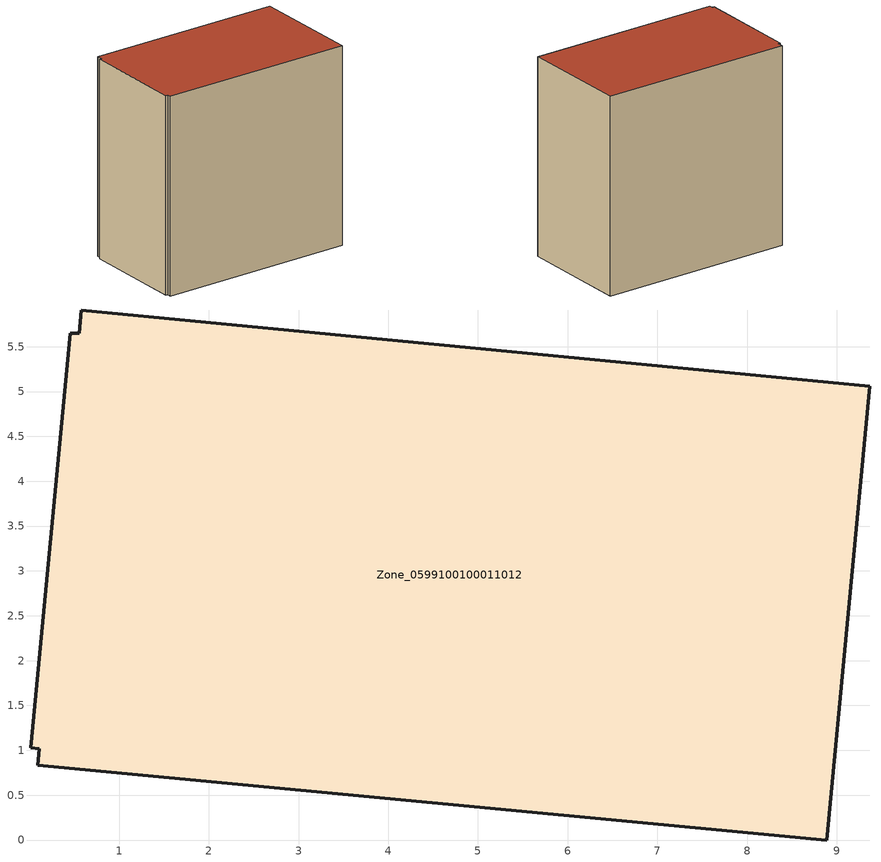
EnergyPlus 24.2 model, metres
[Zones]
Zone_0599100100011012
 floor ground (C_G): 0.09,0.83 0.11,1.02 0.02,1.03 0.45,5.65 0.56,5.65 0.58,5.91 9.37,5.06 8.89,0 z3.77
 wall outside (C_F): 0.11,1.02 0.09,0.83 8.89,0 9.37,5.06 0.58,5.91 0.56,5.65 0.45,5.65 0.02,1.03 0.11,1.02 z3.77:12.8
 roof outside (C_R): 9.37,5.06 0.58,5.91 0.56,5.65 0.45,5.65 0.02,1.03 0.11,1.02 0.09,0.83 8.89,0 z12.8
[BUILDING]
Pand.0599100100011012: North Axis=0; Terrain=City; Loads Convergence Tolerance Value=0.04; Temperature Convergence Tolerance Value=0.4; Solar Distribution=FullExterior; Maximum Number of Warmup Days=25; Minimum Number of Warmup Days=1
[Site:Location]
Rotterdam.The.Hague.AP_ZH_NLD Design_Conditions: Latitude=51.96; Longitude=4.45; Time Zone=1; Elevation=-4.5
[SITE:GROUNDTEMPERATURE:BUILDINGSURFACE]
18, 18, 18, 18, 18, 18, 18, 18, 18, 18, 18, 18
[MATERIAL] Thermal Absorptance=0.9; Solar Absorptance=0.7; Visible Absorptance=0.7
Name | Roughness | Thickness | Conductivity | Density | Specific Heat
G.TI.2015-2018 | MediumSmooth | 0.15 | 0.0428571 | 540 | 1210
F.TI.2015-2018 | Rough | 0.3 | 0.0666667 | 1920 | 840
R.TI.2015-2018 | MediumRough | 0.2 | 0.0333333 | 1500 | 1000
[CONSTRUCTION]
C_G: G.TI.2015-2018
C_F: F.TI.2015-2018
C_R: R.TI.2015-2018
[ZONE]
Zone_0599100100011012: Type=1; Multiplier=1; Ceiling Height=Autocalculate; Volume=Autocalculate; Floor Area=autocalculate; Part of Total Floor Area=Yes
[ZONEINFILTRATION:DESIGNFLOWRATE]
Infil_Zone_0599100100011012: Zone or ZoneList or Space or SpaceList=Zone_0599100100011012; Schedule=AlwaysOn; Design Flow Rate Calculation Method=Flow/Area; Flow Rate per Floor Area=0.0015; Constant Term Coefficient=1; Temperature Term Coefficient=0; Velocity Term Coefficient=0; Velocity Squared Term Coefficient=0
[HVACTEMPLATE:ZONE:IDEALLOADSAIRSYSTEM]
Zone_0599100100011012: Maximum Heating Supply Air Temperature=50; Minimum Cooling Supply Air Temperature=13; Maximum Heating Supply Air Humidity Ratio=0.0156; Minimum Cooling Supply Air Humidity Ratio=0.0077; Heating Limit=NoLimit; Cooling Limit=NoLimit; Dehumidification Control Type=ConstantSensibleHeatRatio; Cooling Sensible Heat Ratio=0.7; Dehumidification Setpoint=60; Humidification Control Type=None; Humidification Setpoint=30; Outdoor Air Method=None; Outdoor Air Flow Rate per Person=0.00944; Outdoor Air Flow Rate per Zone Floor Area=0; Outdoor Air Flow Rate per Zone=0; Demand Controlled Ventilation Type=None; Outdoor Air Economizer Type=NoEconomizer; Heat Recovery Type=None; Sensible Heat Recovery Effectiveness=0.7; Latent Heat Recovery Effectiveness=0.65
[ZONECONTROL:THERMOSTAT]
ThermostatControl_Zone_0599100100011012: Zone or ZoneList=Zone_0599100100011012; Control Type Schedule=DualSetpointControlType; Control 1=Thermostat_Zone_0599100100011012; Temperature Difference Between Cutout And Setpoint=0
[THERMOSTATSETPOINT:DUALSETPOINT]
Thermostat_Zone_0599100100011012: Heating Setpoint Temperature Schedule=HeatingSetpoint_Zone_0599100100011012; Cooling Setpoint Temperature Schedule=CoolingSetpoint_Zone_0599100100011012
[SCHEDULE:COMPACT]
HeatingSetpoint_Zone_0599100100011012: Through: 12/31, For: AllDays, Until: 24:00, 21
CoolingSetpoint_Zone_0599100100011012: Through: 12/31, For: AllDays, Until: 24:00, 24
DualSetpointControlType: Through: 12/31, For: AllDays, Until: 24:00, 4
AlwaysOn: Through: 12/31, For: AllDays, Until: 24:00, 1
